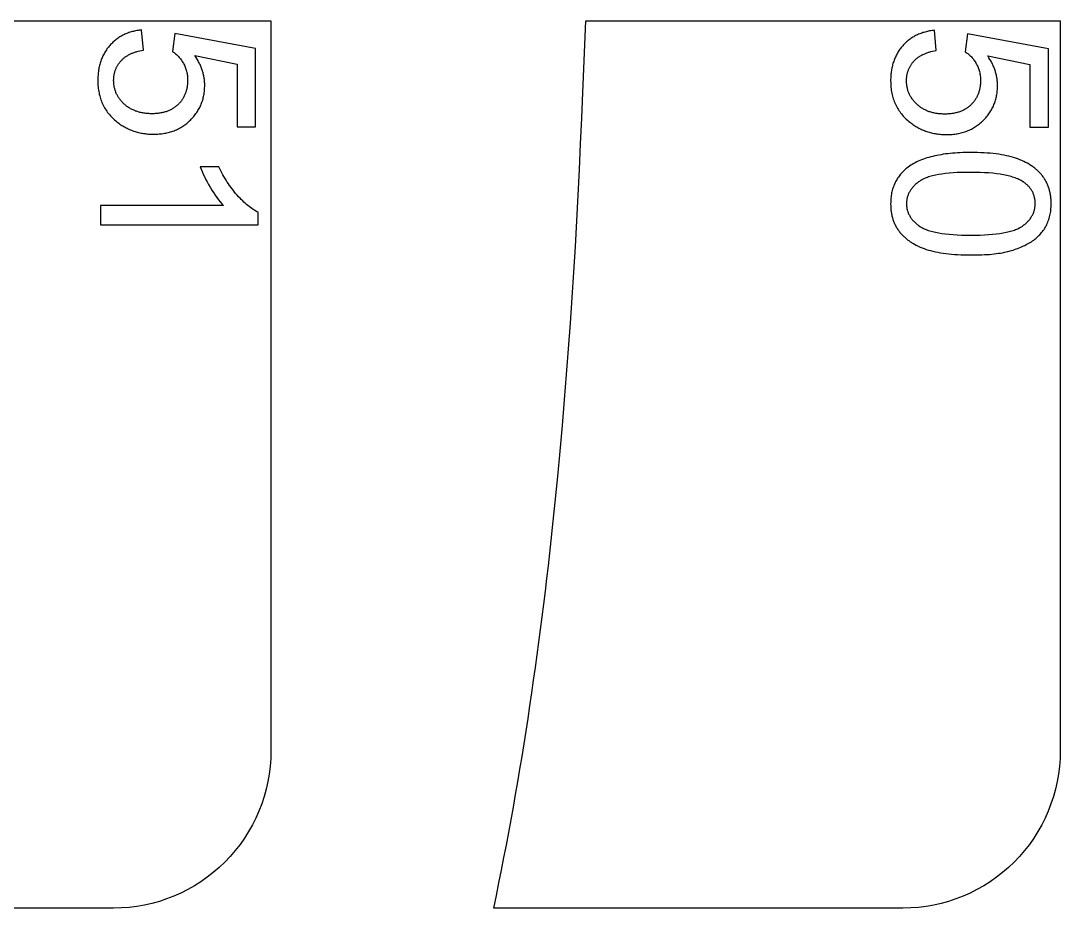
# Model space of a CAD drawing. Extents: x -8894 to -3022, y 6798 to 8329.
# Drawn here: x -7679.4 to -7349, y 7238.9 to 7520.9 of the extents above; entities that cross this region are included whole.
import ezdxf

# ---------------------------------------------------------------- set-up
doc = ezdxf.new("R2010")
doc.units = 0
doc.layers.add('LAYER_03', color=7, linetype='CONTINUOUS')
doc.layers.add('STEVILKE', color=7, linetype='CONTINUOUS')

msp = doc.modelspace()

# ---------------------------------------------------------------- linework, layer by layer
at = {"layer": 'LAYER_03'}
msp.add_lwpolyline([(-7750.53, 7520.88), (-7599.87, 7520.88), (-7599.87, 7288.88, -0.414214), (-7649.87, 7238.88), (-7779.06, 7238.88)], format="xyb", dxfattribs=at)
msp.add_lwpolyline([(-7398.96, 7238.88), (-7529.03, 7238.88), (-7528.19, 7242.89), (-7527.37, 7246.9), (-7526.57, 7250.91), (-7525.78, 7254.93), (-7525.01, 7258.94), (-7524.25, 7262.96), (-7523.51, 7266.98), (-7522.79, 7271), (-7522.08, 7275.02), (-7521.38, 7279.05), (-7520.7, 7283.07), (-7520.04, 7287.1), (-7519.39, 7291.13), (-7518.75, 7295.16), (-7518.13, 7299.19), (-7517.52, 7303.22), (-7516.92, 7307.26), (-7516.34, 7311.29), (-7515.77, 7315.33), (-7515.22, 7319.37), (-7514.68, 7323.41), (-7514.15, 7327.45), (-7513.63, 7331.49), (-7513.12, 7335.53), (-7512.63, 7339.58), (-7512.14, 7343.62), (-7511.67, 7347.67), (-7511.21, 7351.72), (-7510.77, 7355.77), (-7510.33, 7359.82), (-7509.9, 7363.87), (-7509.48, 7367.92), (-7509.08, 7371.98), (-7508.68, 7376.03), (-7507.92, 7384.14), (-7507.19, 7392.26), (-7506.51, 7400.38), (-7505.85, 7408.51), (-7505.24, 7416.63), (-7504.65, 7424.76), (-7504.1, 7432.9), (-7503.58, 7441.04), (-7503.09, 7449.18), (-7502.63, 7457.32), (-7502.19, 7465.47), (-7501.78, 7473.62), (-7501.4, 7481.77), (-7501.04, 7489.92), (-7500.7, 7498.08), (-7499.73, 7520.88), (-7348.96, 7520.88), (-7348.96, 7288.88, -0.414214)], format="xyb", close=True, dxfattribs=at)
at = {"layer": 'STEVILKE'}
for p, q in [((-7390.72, 7477.47), (-7391.32, 7477.29)), ((-7390.11, 7477.64), (-7390.72, 7477.47)), ((-7389.48, 7477.79), (-7390.11, 7477.64)), ((-7388.84, 7477.94), (-7389.48, 7477.79)), ((-7388.18, 7478.08), (-7388.84, 7477.94)), ((-7387.51, 7478.21), (-7388.18, 7478.08)), ((-7386.82, 7478.33), (-7387.51, 7478.21)), ((-7386.12, 7478.45), (-7386.82, 7478.33)), ((-7385.4, 7478.55), (-7386.12, 7478.45)), ((-7384.66, 7478.64), (-7385.4, 7478.55)), ((-7383.91, 7478.72), (-7384.66, 7478.64)), ((-7383.15, 7478.79), (-7383.91, 7478.72)), ((-7382.37, 7478.86), (-7383.15, 7478.79)), ((-7381.57, 7478.91), (-7382.37, 7478.86)), ((-7380.76, 7478.95), (-7381.57, 7478.91)), ((-7379.94, 7478.99), (-7380.76, 7478.95)), ((-7379.09, 7479.01), (-7379.94, 7478.99)), ((-7377.36, 7479.03), (-7379.09, 7479.01)), ((-7376.27, 7479.02), (-7377.36, 7479.03)), ((-7375.2, 7479), (-7376.27, 7479.02)), ((-7374.16, 7478.97), (-7375.2, 7479)), ((-7373.15, 7478.92), (-7374.16, 7478.97)), ((-7372.16, 7478.85), (-7373.15, 7478.92)), ((-7371.21, 7478.77), (-7372.16, 7478.85)), ((-7370.27, 7478.68), (-7371.21, 7478.77)), ((-7369.37, 7478.57), (-7370.27, 7478.68)), ((-7368.49, 7478.45), (-7369.37, 7478.57)), ((-7367.64, 7478.32), (-7368.49, 7478.45)), ((-7366.82, 7478.17), (-7367.64, 7478.32)), ((-7366.02, 7478), (-7366.82, 7478.17)), ((-7365.25, 7477.83), (-7366.02, 7478)), ((-7364.51, 7477.63), (-7365.25, 7477.83)), ((-7363.79, 7477.43), (-7364.51, 7477.63)), ((-7363.1, 7477.21), (-7363.79, 7477.43)), ((-7397.68, 7474.09), (-7398, 7473.83)), ((-7397.28, 7474.39), (-7397.68, 7474.09)), ((-7396.87, 7474.69), (-7397.28, 7474.39)), ((-7396.44, 7474.97), (-7396.87, 7474.69)), ((-7396, 7475.25), (-7396.44, 7474.97)), ((-7395.54, 7475.51), (-7396, 7475.25)), ((-7395.06, 7475.77), (-7395.54, 7475.51)), ((-7394.57, 7476.01), (-7395.06, 7475.77)), ((-7394.07, 7476.25), (-7394.57, 7476.01)), ((-7393.55, 7476.48), (-7394.07, 7476.25)), ((-7393.01, 7476.69), (-7393.55, 7476.48)), ((-7392.46, 7476.9), (-7393.01, 7476.69)), ((-7391.9, 7477.1), (-7392.46, 7476.9)), ((-7391.32, 7477.29), (-7391.9, 7477.1)), ((-7362.44, 7476.97), (-7363.1, 7477.21)), ((-7361.79, 7476.72), (-7362.44, 7476.97)), ((-7361.16, 7476.46), (-7361.79, 7476.72)), ((-7360.55, 7476.18), (-7361.16, 7476.46)), ((-7359.97, 7475.89), (-7360.55, 7476.18)), ((-7359.4, 7475.59), (-7359.97, 7475.89)), ((-7358.85, 7475.27), (-7359.4, 7475.59)), ((-7358.58, 7475.11), (-7358.85, 7475.27)), ((-7358.32, 7474.94), (-7358.58, 7475.11)), ((-7358.06, 7474.77), (-7358.32, 7474.94)), ((-7357.81, 7474.59), (-7358.06, 7474.77)), ((-7357.56, 7474.42), (-7357.81, 7474.59)), ((-7357.31, 7474.23), (-7357.56, 7474.42)), ((-7357.07, 7474.05), (-7357.31, 7474.23)), ((-7356.84, 7473.86), (-7357.07, 7474.05)), ((-7400.63, 7470.89), (-7400.84, 7470.56)), ((-7400.41, 7471.21), (-7400.63, 7470.89)), ((-7400.18, 7471.52), (-7400.41, 7471.21)), ((-7399.95, 7471.83), (-7400.18, 7471.52)), ((-7399.7, 7472.14), (-7399.95, 7471.83)), ((-7399.44, 7472.43), (-7399.7, 7472.14)), ((-7399.17, 7472.72), (-7399.44, 7472.43)), ((-7398.89, 7473.01), (-7399.17, 7472.72)), ((-7398.6, 7473.29), (-7398.89, 7473.01)), ((-7398.31, 7473.56), (-7398.6, 7473.29)), ((-7398, 7473.83), (-7398.31, 7473.56)), ((-7391.93, 7470.82), (-7392.27, 7470.67)), ((-7391.57, 7470.97), (-7391.93, 7470.82)), ((-7391.19, 7471.1), (-7391.57, 7470.97)), ((-7390.8, 7471.24), (-7391.19, 7471.1)), ((-7390.39, 7471.36), (-7390.8, 7471.24)), ((-7389.97, 7471.48), (-7390.39, 7471.36)), ((-7389.53, 7471.6), (-7389.97, 7471.48)), ((-7389.07, 7471.71), (-7389.53, 7471.6)), ((-7388.6, 7471.81), (-7389.07, 7471.71)), ((-7387.61, 7472), (-7388.6, 7471.81)), ((-7386.56, 7472.17), (-7387.61, 7472)), ((-7385.44, 7472.32), (-7386.56, 7472.17)), ((-7384.25, 7472.44), (-7385.44, 7472.32)), ((-7383, 7472.54), (-7384.25, 7472.44)), ((-7381.69, 7472.62), (-7383, 7472.54)), ((-7380.31, 7472.68), (-7381.69, 7472.62)), ((-7378.87, 7472.71), (-7380.31, 7472.68)), ((-7377.36, 7472.72), (-7378.87, 7472.71)), ((-7375.86, 7472.71), (-7377.36, 7472.72)), ((-7374.41, 7472.67), (-7375.86, 7472.71)), ((-7373.02, 7472.61), (-7374.41, 7472.67)), ((-7371.7, 7472.53), (-7373.02, 7472.61)), ((-7370.43, 7472.41), (-7371.7, 7472.53)), ((-7369.22, 7472.28), (-7370.43, 7472.41)), ((-7368.08, 7472.12), (-7369.22, 7472.28)), ((-7367, 7471.93), (-7368.08, 7472.12)), ((-7365.97, 7471.72), (-7367, 7471.93)), ((-7365.48, 7471.61), (-7365.97, 7471.72)), ((-7365.01, 7471.49), (-7365.48, 7471.61)), ((-7364.55, 7471.36), (-7365.01, 7471.49)), ((-7364.1, 7471.23), (-7364.55, 7471.36)), ((-7363.67, 7471.09), (-7364.1, 7471.23)), ((-7363.26, 7470.94), (-7363.67, 7471.09)), ((-7362.86, 7470.79), (-7363.26, 7470.94)), ((-7362.48, 7470.63), (-7362.86, 7470.79)), ((-7356.61, 7473.67), (-7356.84, 7473.86)), ((-7356.39, 7473.47), (-7356.61, 7473.67)), ((-7356.17, 7473.28), (-7356.39, 7473.47)), ((-7355.95, 7473.07), (-7356.17, 7473.28)), ((-7355.74, 7472.87), (-7355.95, 7473.07)), ((-7355.54, 7472.66), (-7355.74, 7472.87)), ((-7355.34, 7472.45), (-7355.54, 7472.66)), ((-7355.14, 7472.23), (-7355.34, 7472.45)), ((-7354.95, 7472.01), (-7355.14, 7472.23)), ((-7354.77, 7471.79), (-7354.95, 7472.01)), ((-7354.59, 7471.56), (-7354.77, 7471.79)), ((-7354.41, 7471.33), (-7354.59, 7471.56)), ((-7354.24, 7471.1), (-7354.41, 7471.33)), ((-7354.08, 7470.86), (-7354.24, 7471.1)), ((-7353.92, 7470.62), (-7354.08, 7470.86)), ((-7402.13, 7467.72), (-7402.25, 7467.34)), ((-7402, 7468.1), (-7402.13, 7467.72)), ((-7401.87, 7468.47), (-7402, 7468.1)), ((-7401.72, 7468.83), (-7401.87, 7468.47)), ((-7401.56, 7469.19), (-7401.72, 7468.83)), ((-7401.4, 7469.54), (-7401.56, 7469.19)), ((-7401.22, 7469.89), (-7401.4, 7469.54)), ((-7401.03, 7470.23), (-7401.22, 7469.89)), ((-7400.84, 7470.56), (-7401.03, 7470.23)), ((-7396.22, 7467.5), (-7396.38, 7467.28)), ((-7396.06, 7467.71), (-7396.22, 7467.5)), ((-7395.89, 7467.91), (-7396.06, 7467.71)), ((-7395.71, 7468.12), (-7395.89, 7467.91)), ((-7395.52, 7468.32), (-7395.71, 7468.12)), ((-7395.33, 7468.52), (-7395.52, 7468.32)), ((-7395.13, 7468.72), (-7395.33, 7468.52)), ((-7394.92, 7468.91), (-7395.13, 7468.72)), ((-7394.7, 7469.1), (-7394.92, 7468.91)), ((-7394.47, 7469.29), (-7394.7, 7469.1)), ((-7394.24, 7469.48), (-7394.47, 7469.29)), ((-7393.99, 7469.66), (-7394.24, 7469.48)), ((-7393.74, 7469.84), (-7393.99, 7469.66)), ((-7393.61, 7469.93), (-7393.74, 7469.84)), ((-7393.48, 7470.02), (-7393.61, 7469.93)), ((-7393.34, 7470.11), (-7393.48, 7470.02)), ((-7393.2, 7470.19), (-7393.34, 7470.11)), ((-7393.06, 7470.28), (-7393.2, 7470.19)), ((-7392.91, 7470.36), (-7393.06, 7470.28)), ((-7392.75, 7470.44), (-7392.91, 7470.36)), ((-7392.6, 7470.52), (-7392.75, 7470.44)), ((-7392.27, 7470.67), (-7392.6, 7470.52)), ((-7362.11, 7470.47), (-7362.48, 7470.63)), ((-7361.76, 7470.3), (-7362.11, 7470.47)), ((-7361.42, 7470.12), (-7361.76, 7470.3)), ((-7361.09, 7469.94), (-7361.42, 7470.12)), ((-7360.94, 7469.84), (-7361.09, 7469.94)), ((-7360.79, 7469.75), (-7360.94, 7469.84)), ((-7360.64, 7469.65), (-7360.79, 7469.75)), ((-7360.49, 7469.55), (-7360.64, 7469.65)), ((-7360.27, 7469.4), (-7360.49, 7469.55)), ((-7360.06, 7469.23), (-7360.27, 7469.4)), ((-7359.85, 7469.07), (-7360.06, 7469.23)), ((-7359.65, 7468.9), (-7359.85, 7469.07)), ((-7359.46, 7468.72), (-7359.65, 7468.9)), ((-7359.28, 7468.55), (-7359.46, 7468.72)), ((-7359.1, 7468.37), (-7359.28, 7468.55)), ((-7358.93, 7468.19), (-7359.1, 7468.37)), ((-7358.76, 7468), (-7358.93, 7468.19)), ((-7358.61, 7467.81), (-7358.76, 7468)), ((-7358.46, 7467.62), (-7358.61, 7467.81)), ((-7358.31, 7467.42), (-7358.46, 7467.62)), ((-7358.18, 7467.22), (-7358.31, 7467.42)), ((-7353.77, 7470.37), (-7353.92, 7470.62)), ((-7353.63, 7470.13), (-7353.77, 7470.37)), ((-7353.49, 7469.87), (-7353.63, 7470.13)), ((-7353.35, 7469.62), (-7353.49, 7469.87)), ((-7353.22, 7469.36), (-7353.35, 7469.62)), ((-7353.1, 7469.1), (-7353.22, 7469.36)), ((-7352.98, 7468.83), (-7353.1, 7469.1)), ((-7352.87, 7468.56), (-7352.98, 7468.83)), ((-7352.76, 7468.29), (-7352.87, 7468.56)), ((-7352.66, 7468.01), (-7352.76, 7468.29)), ((-7352.57, 7467.73), (-7352.66, 7468.01)), ((-7352.48, 7467.44), (-7352.57, 7467.73)), ((-7352.4, 7467.15), (-7352.48, 7467.44)), ((-7402.78, 7464.5), (-7402.81, 7464.07)), ((-7402.73, 7464.92), (-7402.78, 7464.5)), ((-7402.68, 7465.34), (-7402.73, 7464.92)), ((-7402.61, 7465.75), (-7402.68, 7465.34)), ((-7402.54, 7466.16), (-7402.61, 7465.75)), ((-7402.45, 7466.56), (-7402.54, 7466.16)), ((-7402.35, 7466.95), (-7402.45, 7466.56)), ((-7402.25, 7467.34), (-7402.35, 7466.95)), ((-7397.67, 7464.28), (-7397.72, 7464.03)), ((-7397.62, 7464.52), (-7397.67, 7464.28)), ((-7397.56, 7464.77), (-7397.62, 7464.52)), ((-7397.49, 7465.01), (-7397.56, 7464.77)), ((-7397.42, 7465.25), (-7397.49, 7465.01)), ((-7397.33, 7465.48), (-7397.42, 7465.25)), ((-7397.24, 7465.72), (-7397.33, 7465.48)), ((-7397.14, 7465.95), (-7397.24, 7465.72)), ((-7397.04, 7466.18), (-7397.14, 7465.95)), ((-7396.92, 7466.4), (-7397.04, 7466.18)), ((-7396.8, 7466.63), (-7396.92, 7466.4)), ((-7396.67, 7466.85), (-7396.8, 7466.63)), ((-7396.53, 7467.07), (-7396.67, 7466.85)), ((-7396.38, 7467.28), (-7396.53, 7467.07)), ((-7358.05, 7467.02), (-7358.18, 7467.22)), ((-7357.93, 7466.82), (-7358.05, 7467.02)), ((-7357.81, 7466.61), (-7357.93, 7466.82)), ((-7357.7, 7466.39), (-7357.81, 7466.61)), ((-7357.6, 7466.18), (-7357.7, 7466.39)), ((-7357.51, 7465.96), (-7357.6, 7466.18)), ((-7357.42, 7465.74), (-7357.51, 7465.96)), ((-7357.34, 7465.51), (-7357.42, 7465.74)), ((-7357.26, 7465.28), (-7357.34, 7465.51)), ((-7357.2, 7465.05), (-7357.26, 7465.28)), ((-7357.14, 7464.81), (-7357.2, 7465.05)), ((-7357.09, 7464.57), (-7357.14, 7464.81)), ((-7357.04, 7464.33), (-7357.09, 7464.57)), ((-7357, 7464.09), (-7357.04, 7464.33)), ((-7356.97, 7463.84), (-7357, 7464.09)), ((-7352.32, 7466.86), (-7352.4, 7467.15)), ((-7352.25, 7466.57), (-7352.32, 7466.86)), ((-7352.18, 7466.27), (-7352.25, 7466.57)), ((-7352.12, 7465.97), (-7352.18, 7466.27)), ((-7352.07, 7465.66), (-7352.12, 7465.97)), ((-7352.02, 7465.35), (-7352.07, 7465.66)), ((-7351.98, 7465.04), (-7352.02, 7465.35)), ((-7351.94, 7464.72), (-7351.98, 7465.04)), ((-7351.91, 7464.4), (-7351.94, 7464.72)), ((-7351.88, 7464.07), (-7351.91, 7464.4)), ((-7402.85, 7463.19), (-7402.86, 7462.74)), ((-7402.86, 7462.74), (-7402.85, 7462.06)), ((-7402.84, 7463.63), (-7402.85, 7463.19)), ((-7402.85, 7462.06), (-7402.83, 7461.73)), ((-7402.81, 7464.07), (-7402.84, 7463.63)), ((-7402.83, 7461.73), (-7402.81, 7461.4)), ((-7402.81, 7461.4), (-7402.79, 7461.07)), ((-7402.79, 7461.07), (-7402.76, 7460.75)), ((-7397.8, 7463.26), (-7397.81, 7463)), ((-7397.81, 7463), (-7397.81, 7462.74)), ((-7397.81, 7462.74), (-7397.81, 7462.48)), ((-7397.81, 7462.48), (-7397.8, 7462.22)), ((-7397.78, 7463.52), (-7397.8, 7463.26)), ((-7397.8, 7462.22), (-7397.78, 7461.96)), ((-7397.75, 7463.77), (-7397.78, 7463.52)), ((-7397.78, 7461.96), (-7397.75, 7461.7)), ((-7397.72, 7464.03), (-7397.75, 7463.77)), ((-7397.75, 7461.7), (-7397.71, 7461.45)), ((-7397.71, 7461.45), (-7397.67, 7461.2)), ((-7397.67, 7461.2), (-7397.62, 7460.95)), ((-7397.62, 7460.95), (-7397.56, 7460.71)), ((-7357.17, 7460.75), (-7357.11, 7461)), ((-7357.11, 7461), (-7357.06, 7461.25)), ((-7357.06, 7461.25), (-7357.01, 7461.5)), ((-7357.01, 7461.5), (-7356.98, 7461.75)), ((-7356.98, 7461.75), (-7356.95, 7462.01)), ((-7356.95, 7463.58), (-7356.97, 7463.84)), ((-7356.93, 7463.33), (-7356.95, 7463.58)), ((-7356.95, 7462.01), (-7356.93, 7462.27)), ((-7356.92, 7463.07), (-7356.93, 7463.33)), ((-7356.93, 7462.27), (-7356.92, 7462.54)), ((-7356.92, 7462.81), (-7356.92, 7463.07)), ((-7356.92, 7462.54), (-7356.92, 7462.81)), ((-7351.99, 7460.32), (-7351.94, 7460.79)), ((-7351.94, 7460.79), (-7351.89, 7461.26)), ((-7351.89, 7461.26), (-7351.86, 7461.75)), ((-7351.86, 7463.74), (-7351.88, 7464.07)), ((-7351.85, 7463.41), (-7351.86, 7463.74)), ((-7351.86, 7461.75), (-7351.84, 7462.24)), ((-7351.84, 7462.74), (-7351.85, 7463.41)), ((-7351.84, 7462.24), (-7351.84, 7462.74)), ((-7402.76, 7460.75), (-7402.72, 7460.43)), ((-7402.72, 7460.43), (-7402.67, 7460.11)), ((-7402.67, 7460.11), (-7402.63, 7459.8)), ((-7402.63, 7459.8), (-7402.57, 7459.49)), ((-7402.57, 7459.49), (-7402.51, 7459.19)), ((-7402.51, 7459.19), (-7402.44, 7458.89)), ((-7402.44, 7458.89), (-7402.37, 7458.59)), ((-7402.37, 7458.59), (-7402.29, 7458.3)), ((-7402.29, 7458.3), (-7402.21, 7458.01)), ((-7402.21, 7458.01), (-7402.12, 7457.72)), ((-7402.12, 7457.72), (-7402.03, 7457.44)), ((-7397.56, 7460.71), (-7397.49, 7460.47)), ((-7397.49, 7460.47), (-7397.42, 7460.23)), ((-7397.42, 7460.23), (-7397.33, 7459.99)), ((-7397.33, 7459.99), (-7397.24, 7459.76)), ((-7397.24, 7459.76), (-7397.14, 7459.53)), ((-7397.14, 7459.53), (-7397.03, 7459.3)), ((-7397.03, 7459.3), (-7396.92, 7459.07)), ((-7396.92, 7459.07), (-7396.79, 7458.85)), ((-7396.79, 7458.85), (-7396.66, 7458.63)), ((-7396.66, 7458.63), (-7396.52, 7458.41)), ((-7396.52, 7458.41), (-7396.37, 7458.19)), ((-7396.37, 7458.19), (-7396.22, 7457.98)), ((-7396.22, 7457.98), (-7396.05, 7457.77)), ((-7396.05, 7457.77), (-7395.88, 7457.56)), ((-7395.88, 7457.56), (-7395.7, 7457.36)), ((-7359.01, 7457.36), (-7358.83, 7457.57)), ((-7358.83, 7457.57), (-7358.66, 7457.78)), ((-7358.66, 7457.78), (-7358.5, 7457.99)), ((-7358.5, 7457.99), (-7358.34, 7458.21)), ((-7358.34, 7458.21), (-7358.2, 7458.42)), ((-7358.2, 7458.42), (-7358.06, 7458.64)), ((-7358.06, 7458.64), (-7357.93, 7458.87)), ((-7357.93, 7458.87), (-7357.81, 7459.09)), ((-7357.81, 7459.09), (-7357.69, 7459.32)), ((-7357.69, 7459.32), (-7357.58, 7459.55)), ((-7357.58, 7459.55), (-7357.49, 7459.78)), ((-7357.49, 7459.78), (-7357.39, 7460.02)), ((-7357.39, 7460.02), (-7357.31, 7460.26)), ((-7357.31, 7460.26), (-7357.24, 7460.5)), ((-7357.24, 7460.5), (-7357.17, 7460.75)), ((-7352.75, 7457.26), (-7352.6, 7457.68)), ((-7352.6, 7457.68), (-7352.47, 7458.1)), ((-7352.47, 7458.1), (-7352.35, 7458.53)), ((-7352.35, 7458.53), (-7352.24, 7458.96)), ((-7352.24, 7458.96), (-7352.15, 7459.41)), ((-7352.15, 7459.41), (-7352.06, 7459.86)), ((-7352.06, 7459.86), (-7351.99, 7460.32)), ((-7402.03, 7457.44), (-7401.93, 7457.16)), ((-7401.93, 7457.16), (-7401.82, 7456.89)), ((-7401.82, 7456.89), (-7401.71, 7456.62)), ((-7401.71, 7456.62), (-7401.59, 7456.35)), ((-7401.59, 7456.35), (-7401.47, 7456.09)), ((-7401.47, 7456.09), (-7401.34, 7455.83)), ((-7401.34, 7455.83), (-7401.2, 7455.57)), ((-7401.2, 7455.57), (-7401.06, 7455.32)), ((-7401.06, 7455.32), (-7400.91, 7455.07)), ((-7400.91, 7455.07), (-7400.76, 7454.82)), ((-7400.76, 7454.82), (-7400.6, 7454.58)), ((-7400.6, 7454.58), (-7400.44, 7454.35)), ((-7400.44, 7454.35), (-7400.27, 7454.11)), ((-7395.7, 7457.36), (-7395.51, 7457.16)), ((-7395.51, 7457.16), (-7395.32, 7456.96)), ((-7395.32, 7456.96), (-7395.11, 7456.76)), ((-7395.11, 7456.76), (-7394.9, 7456.56)), ((-7394.9, 7456.56), (-7394.68, 7456.37)), ((-7394.68, 7456.37), (-7394.46, 7456.18)), ((-7394.46, 7456.18), (-7394.22, 7456)), ((-7394.22, 7456), (-7393.98, 7455.81)), ((-7393.98, 7455.81), (-7393.72, 7455.63)), ((-7393.72, 7455.63), (-7393.6, 7455.54)), ((-7393.6, 7455.54), (-7393.46, 7455.45)), ((-7393.46, 7455.45), (-7393.32, 7455.37)), ((-7393.32, 7455.37), (-7393.18, 7455.28)), ((-7393.18, 7455.28), (-7393.04, 7455.2)), ((-7393.04, 7455.2), (-7392.89, 7455.12)), ((-7392.89, 7455.12), (-7392.73, 7455.04)), ((-7392.73, 7455.04), (-7392.57, 7454.96)), ((-7392.57, 7454.96), (-7392.25, 7454.8)), ((-7392.25, 7454.8), (-7391.9, 7454.65)), ((-7391.9, 7454.65), (-7391.54, 7454.51)), ((-7391.54, 7454.51), (-7391.17, 7454.37)), ((-7391.17, 7454.37), (-7390.78, 7454.24)), ((-7390.78, 7454.24), (-7390.37, 7454.11)), ((-7364.31, 7454.11), (-7363.91, 7454.24)), ((-7363.91, 7454.24), (-7363.52, 7454.37)), ((-7363.52, 7454.37), (-7363.14, 7454.51)), ((-7363.14, 7454.51), (-7362.78, 7454.65)), ((-7362.78, 7454.65), (-7362.44, 7454.8)), ((-7362.44, 7454.8), (-7362.11, 7454.96)), ((-7362.11, 7454.96), (-7361.96, 7455.04)), ((-7361.96, 7455.04), (-7361.8, 7455.12)), ((-7361.8, 7455.12), (-7361.66, 7455.2)), ((-7361.66, 7455.2), (-7361.51, 7455.28)), ((-7361.51, 7455.28), (-7361.37, 7455.37)), ((-7361.37, 7455.37), (-7361.23, 7455.45)), ((-7361.23, 7455.45), (-7361.1, 7455.54)), ((-7361.1, 7455.54), (-7360.97, 7455.63)), ((-7360.97, 7455.63), (-7360.72, 7455.81)), ((-7360.72, 7455.81), (-7360.48, 7456)), ((-7360.48, 7456), (-7360.25, 7456.18)), ((-7360.25, 7456.18), (-7360.02, 7456.37)), ((-7360.02, 7456.37), (-7359.8, 7456.57)), ((-7359.8, 7456.57), (-7359.59, 7456.76)), ((-7359.59, 7456.76), (-7359.39, 7456.96)), ((-7359.39, 7456.96), (-7359.2, 7457.16)), ((-7359.2, 7457.16), (-7359.01, 7457.36)), ((-7354.61, 7453.89), (-7354.35, 7454.23)), ((-7354.35, 7454.23), (-7354.11, 7454.58)), ((-7354.11, 7454.58), (-7353.88, 7454.94)), ((-7353.88, 7454.94), (-7353.66, 7455.31)), ((-7353.66, 7455.31), (-7353.46, 7455.68)), ((-7353.46, 7455.68), (-7353.26, 7456.07)), ((-7353.26, 7456.07), (-7353.08, 7456.46)), ((-7353.08, 7456.46), (-7352.91, 7456.86)), ((-7352.91, 7456.86), (-7352.75, 7457.26)), ((-7400.27, 7454.11), (-7400.09, 7453.88)), ((-7400.09, 7453.88), (-7399.91, 7453.65)), ((-7399.91, 7453.65), (-7399.72, 7453.43)), ((-7399.72, 7453.43), (-7399.53, 7453.21)), ((-7399.53, 7453.21), (-7399.34, 7453)), ((-7399.34, 7453), (-7399.14, 7452.78)), ((-7399.14, 7452.78), (-7398.93, 7452.57)), ((-7398.93, 7452.57), (-7398.72, 7452.37)), ((-7398.72, 7452.37), (-7398.5, 7452.17)), ((-7398.5, 7452.17), (-7398.28, 7451.97)), ((-7398.28, 7451.97), (-7398.06, 7451.77)), ((-7398.06, 7451.77), (-7397.83, 7451.58)), ((-7397.83, 7451.58), (-7397.59, 7451.39)), ((-7397.59, 7451.39), (-7397.35, 7451.21)), ((-7397.35, 7451.21), (-7397.11, 7451.03)), ((-7397.11, 7451.03), (-7396.86, 7450.85)), ((-7390.37, 7454.11), (-7389.95, 7453.99)), ((-7389.95, 7453.99), (-7389.51, 7453.88)), ((-7389.51, 7453.88), (-7389.05, 7453.77)), ((-7389.05, 7453.77), (-7388.58, 7453.66)), ((-7388.58, 7453.66), (-7387.59, 7453.47)), ((-7387.59, 7453.47), (-7386.54, 7453.3)), ((-7386.54, 7453.3), (-7385.42, 7453.16)), ((-7385.42, 7453.16), (-7384.23, 7453.03)), ((-7384.23, 7453.03), (-7382.99, 7452.93)), ((-7382.99, 7452.93), (-7381.68, 7452.85)), ((-7381.68, 7452.85), (-7380.3, 7452.8)), ((-7380.3, 7452.8), (-7378.87, 7452.76)), ((-7378.87, 7452.76), (-7377.36, 7452.75)), ((-7377.36, 7452.75), (-7375.86, 7452.76)), ((-7375.86, 7452.76), (-7374.41, 7452.8)), ((-7374.41, 7452.8), (-7373.03, 7452.85)), ((-7373.03, 7452.85), (-7371.71, 7452.93)), ((-7371.71, 7452.93), (-7370.46, 7453.03)), ((-7370.46, 7453.03), (-7369.28, 7453.16)), ((-7369.28, 7453.16), (-7368.15, 7453.3)), ((-7368.15, 7453.3), (-7367.1, 7453.47)), ((-7367.1, 7453.47), (-7366.11, 7453.66)), ((-7366.11, 7453.66), (-7365.63, 7453.77)), ((-7365.63, 7453.77), (-7365.18, 7453.88)), ((-7365.18, 7453.88), (-7364.74, 7453.99)), ((-7364.74, 7453.99), (-7364.31, 7454.11)), ((-7358.12, 7450.67), (-7357.75, 7450.92)), ((-7357.75, 7450.92), (-7357.38, 7451.18)), ((-7357.38, 7451.18), (-7357.03, 7451.45)), ((-7357.03, 7451.45), (-7356.69, 7451.73)), ((-7356.69, 7451.73), (-7356.36, 7452.01)), ((-7356.36, 7452.01), (-7356.04, 7452.3)), ((-7356.04, 7452.3), (-7355.73, 7452.6)), ((-7355.73, 7452.6), (-7355.43, 7452.91)), ((-7355.43, 7452.91), (-7355.15, 7453.23)), ((-7355.15, 7453.23), (-7354.87, 7453.56)), ((-7354.87, 7453.56), (-7354.61, 7453.89)), ((-7396.86, 7450.85), (-7396.61, 7450.68)), ((-7396.61, 7450.68), (-7396.35, 7450.51)), ((-7396.35, 7450.51), (-7396.09, 7450.34)), ((-7396.09, 7450.34), (-7395.82, 7450.18)), ((-7395.82, 7450.18), (-7395.27, 7449.86)), ((-7395.27, 7449.86), (-7394.7, 7449.56)), ((-7394.7, 7449.56), (-7394.11, 7449.27)), ((-7394.11, 7449.27), (-7393.5, 7448.99)), ((-7393.5, 7448.99), (-7392.87, 7448.73)), ((-7392.87, 7448.73), (-7392.23, 7448.49)), ((-7392.23, 7448.49), (-7391.56, 7448.25)), ((-7391.56, 7448.25), (-7390.87, 7448.03)), ((-7390.87, 7448.03), (-7390.16, 7447.83)), ((-7390.16, 7447.83), (-7389.42, 7447.64)), ((-7389.42, 7447.64), (-7388.65, 7447.46)), ((-7366.11, 7447.43), (-7365.56, 7447.57)), ((-7365.56, 7447.57), (-7364.48, 7447.87)), ((-7364.48, 7447.87), (-7363.96, 7448.02)), ((-7363.96, 7448.02), (-7363.45, 7448.19)), ((-7363.45, 7448.19), (-7362.95, 7448.36)), ((-7362.95, 7448.36), (-7362.46, 7448.53)), ((-7362.46, 7448.53), (-7361.98, 7448.72)), ((-7361.98, 7448.72), (-7361.51, 7448.91)), ((-7361.51, 7448.91), (-7361.05, 7449.11)), ((-7361.05, 7449.11), (-7360.6, 7449.31)), ((-7360.6, 7449.31), (-7360.16, 7449.52)), ((-7360.16, 7449.52), (-7359.73, 7449.74)), ((-7359.73, 7449.74), (-7359.32, 7449.96)), ((-7359.32, 7449.96), (-7358.91, 7450.19)), ((-7358.91, 7450.19), (-7358.51, 7450.43)), ((-7358.51, 7450.43), (-7358.12, 7450.67)), ((-7388.65, 7447.46), (-7387.85, 7447.3)), ((-7387.85, 7447.3), (-7387.03, 7447.15)), ((-7387.03, 7447.15), (-7386.18, 7447.02)), ((-7386.18, 7447.02), (-7385.31, 7446.9)), ((-7385.31, 7446.9), (-7384.41, 7446.79)), ((-7384.41, 7446.79), (-7383.48, 7446.7)), ((-7383.48, 7446.7), (-7382.53, 7446.62)), ((-7382.53, 7446.62), (-7381.55, 7446.56)), ((-7381.55, 7446.56), (-7380.54, 7446.51)), ((-7380.54, 7446.51), (-7379.51, 7446.47)), ((-7379.51, 7446.47), (-7378.45, 7446.45)), ((-7378.45, 7446.45), (-7377.36, 7446.45)), ((-7377.36, 7446.45), (-7375.56, 7446.46)), ((-7375.56, 7446.46), (-7373.84, 7446.52)), ((-7373.84, 7446.52), (-7373.02, 7446.56)), ((-7373.02, 7446.56), (-7372.22, 7446.6)), ((-7372.22, 7446.6), (-7371.45, 7446.66)), ((-7371.45, 7446.66), (-7370.7, 7446.73)), ((-7370.7, 7446.73), (-7369.97, 7446.8)), ((-7369.97, 7446.8), (-7369.27, 7446.89)), ((-7369.27, 7446.89), (-7368.59, 7446.98)), ((-7368.59, 7446.98), (-7367.94, 7447.08)), ((-7367.94, 7447.08), (-7367.3, 7447.19)), ((-7367.3, 7447.19), (-7366.7, 7447.31)), ((-7366.7, 7447.31), (-7366.11, 7447.43))]:
    msp.add_line(p, q, dxfattribs=at)
for points in [[(-7640.95, 7517.97), (-7641.34, 7517.92), (-7641.73, 7517.87), (-7642.11, 7517.82), (-7642.49, 7517.75), (-7642.86, 7517.68), (-7643.23, 7517.61), (-7643.59, 7517.52), (-7643.95, 7517.43), (-7644.3, 7517.33), (-7644.65, 7517.22), (-7644.99, 7517.11), (-7645.33, 7516.99), (-7645.66, 7516.86), (-7645.99, 7516.72), (-7646.32, 7516.58), (-7646.64, 7516.43), (-7646.95, 7516.27), (-7647.26, 7516.11), (-7647.56, 7515.93), (-7647.86, 7515.75), (-7648.16, 7515.57), (-7648.45, 7515.37), (-7648.73, 7515.17), (-7649.01, 7514.96), (-7649.29, 7514.75), (-7649.56, 7514.53), (-7649.82, 7514.3), (-7650.08, 7514.06), (-7650.34, 7513.82), (-7650.59, 7513.56), (-7650.83, 7513.31), (-7651.07, 7513.04), (-7651.31, 7512.77), (-7651.54, 7512.49), (-7651.76, 7512.21), (-7651.97, 7511.92), (-7652.17, 7511.63), (-7652.37, 7511.34), (-7652.56, 7511.03), (-7652.74, 7510.73), (-7652.92, 7510.42), (-7653.09, 7510.1), (-7653.25, 7509.78), (-7653.4, 7509.45), (-7653.55, 7509.12), (-7653.68, 7508.79), (-7653.81, 7508.45), (-7653.94, 7508.1), (-7654.05, 7507.75), (-7654.16, 7507.4), (-7654.26, 7507.04), (-7654.36, 7506.67), (-7654.44, 7506.3), (-7654.52, 7505.93), (-7654.59, 7505.55), (-7654.65, 7505.16), (-7654.71, 7504.77), (-7654.76, 7504.38), (-7654.8, 7503.98), (-7654.83, 7503.58), (-7654.86, 7503.17), (-7654.88, 7502.75), (-7654.89, 7502.34), (-7654.89, 7501.91), (-7654.89, 7501.4), (-7654.87, 7500.89), (-7654.84, 7500.38), (-7654.8, 7499.89), (-7654.74, 7499.4), (-7654.68, 7498.92), (-7654.6, 7498.44), (-7654.51, 7497.97), (-7654.41, 7497.51), (-7654.3, 7497.06), (-7654.18, 7496.61), (-7654.04, 7496.17), (-7653.89, 7495.73), (-7653.73, 7495.31), (-7653.56, 7494.89), (-7653.38, 7494.47), (-7653.18, 7494.07), (-7652.97, 7493.67), (-7652.75, 7493.27), (-7652.52, 7492.89), (-7652.28, 7492.51), (-7652.02, 7492.14), (-7651.76, 7491.77), (-7651.48, 7491.41), (-7651.19, 7491.06), (-7650.89, 7490.72), (-7650.57, 7490.38), (-7650.25, 7490.05), (-7649.91, 7489.72), (-7649.56, 7489.4), (-7649.2, 7489.09), (-7648.83, 7488.79), (-7648.51, 7488.55), (-7648.2, 7488.31), (-7647.88, 7488.08), (-7647.56, 7487.86), (-7647.24, 7487.65), (-7646.91, 7487.45), (-7646.58, 7487.25), (-7646.24, 7487.06), (-7645.9, 7486.88), (-7645.56, 7486.71), (-7645.21, 7486.54), (-7644.86, 7486.38), (-7644.51, 7486.23), (-7644.15, 7486.09), (-7643.79, 7485.95), (-7643.42, 7485.82), (-7643.06, 7485.71), (-7642.68, 7485.59), (-7642.31, 7485.49), (-7641.93, 7485.39), (-7641.55, 7485.3), (-7641.16, 7485.22), (-7640.77, 7485.15), (-7640.38, 7485.08), (-7639.98, 7485.03), (-7639.58, 7484.98), (-7639.18, 7484.93), (-7638.77, 7484.9), (-7638.36, 7484.87), (-7637.94, 7484.85), (-7637.52, 7484.84), (-7637.1, 7484.84), (-7636.66, 7484.84), (-7636.22, 7484.85), (-7635.79, 7484.88), (-7635.36, 7484.91), (-7634.94, 7484.95), (-7634.52, 7484.99), (-7634.11, 7485.05), (-7633.7, 7485.12), (-7633.3, 7485.19), (-7632.9, 7485.28), (-7632.51, 7485.37), (-7632.12, 7485.47), (-7631.74, 7485.58), (-7631.36, 7485.7), (-7630.99, 7485.82), (-7630.62, 7485.96), (-7630.26, 7486.11), (-7629.91, 7486.26), (-7629.55, 7486.42), (-7629.21, 7486.59), (-7628.87, 7486.77), (-7628.53, 7486.96), (-7628.2, 7487.16), (-7627.87, 7487.37), (-7627.55, 7487.58), (-7627.24, 7487.81), (-7626.92, 7488.04), (-7626.62, 7488.28), (-7626.32, 7488.53), (-7626.02, 7488.79), (-7625.73, 7489.06), (-7625.44, 7489.34), (-7625.17, 7489.62), (-7624.9, 7489.91), (-7624.63, 7490.2), (-7624.38, 7490.49), (-7624.14, 7490.79), (-7623.9, 7491.09), (-7623.68, 7491.4), (-7623.46, 7491.71), (-7623.25, 7492.03), (-7623.05, 7492.35), (-7622.86, 7492.67), (-7622.68, 7493), (-7622.51, 7493.33), (-7622.35, 7493.66), (-7622.19, 7494), (-7622.04, 7494.35), (-7621.91, 7494.69), (-7621.78, 7495.04), (-7621.66, 7495.4), (-7621.55, 7495.76), (-7621.45, 7496.12), (-7621.35, 7496.49), (-7621.27, 7496.86), (-7621.19, 7497.23), (-7621.13, 7497.61), (-7621.07, 7498), (-7621.02, 7498.38), (-7620.98, 7498.77), (-7620.95, 7499.17), (-7620.93, 7499.57), (-7620.92, 7499.97), (-7620.91, 7500.38), (-7620.91, 7500.69), (-7620.92, 7500.99), (-7620.94, 7501.3), (-7620.96, 7501.61), (-7620.99, 7501.91), (-7621.02, 7502.22), (-7621.06, 7502.52), (-7621.11, 7502.82), (-7621.16, 7503.12), (-7621.22, 7503.42), (-7621.28, 7503.72), (-7621.35, 7504.02), (-7621.43, 7504.32), (-7621.51, 7504.62), (-7621.6, 7504.91), (-7621.7, 7505.21), (-7621.8, 7505.5), (-7621.9, 7505.8), (-7622.02, 7506.09), (-7622.14, 7506.38), (-7622.26, 7506.67), (-7622.39, 7506.96), (-7622.53, 7507.25), (-7622.68, 7507.54), (-7622.83, 7507.83), (-7622.98, 7508.12), (-7623.31, 7508.69), (-7623.67, 7509.26), (-7624.05, 7509.82), (-7610.62, 7507.13), (-7610.62, 7487.19), (-7604.76, 7487.19), (-7604.76, 7512.03), (-7630.42, 7516.87), (-7631.17, 7511.11), (-7630.91, 7510.94), (-7630.65, 7510.76), (-7630.39, 7510.57), (-7630.15, 7510.37), (-7629.91, 7510.16), (-7629.67, 7509.95), (-7629.44, 7509.73), (-7629.22, 7509.5), (-7629.01, 7509.26), (-7628.8, 7509.01), (-7628.6, 7508.76), (-7628.4, 7508.49), (-7628.21, 7508.22), (-7628.03, 7507.95), (-7627.85, 7507.66), (-7627.68, 7507.37), (-7627.51, 7507.06), (-7627.36, 7506.76), (-7627.22, 7506.45), (-7627.09, 7506.14), (-7626.97, 7505.82), (-7626.86, 7505.49), (-7626.76, 7505.17), (-7626.67, 7504.83), (-7626.59, 7504.5), (-7626.52, 7504.16), (-7626.46, 7503.81), (-7626.41, 7503.46), (-7626.38, 7503.11), (-7626.35, 7502.75), (-7626.34, 7502.38), (-7626.33, 7502.01), (-7626.33, 7501.72), (-7626.34, 7501.43), (-7626.36, 7501.14), (-7626.38, 7500.85), (-7626.4, 7500.57), (-7626.44, 7500.29), (-7626.48, 7500.01), (-7626.52, 7499.74), (-7626.57, 7499.47), (-7626.63, 7499.21), (-7626.69, 7498.95), (-7626.76, 7498.69), (-7626.83, 7498.44), (-7626.91, 7498.19), (-7627, 7497.94), (-7627.09, 7497.7), (-7627.19, 7497.46), (-7627.29, 7497.22), (-7627.4, 7496.99), (-7627.52, 7496.76), (-7627.64, 7496.54), (-7627.76, 7496.32), (-7627.9, 7496.1), (-7628.04, 7495.88), (-7628.18, 7495.67), (-7628.33, 7495.46), (-7628.49, 7495.26), (-7628.65, 7495.06), (-7628.82, 7494.86), (-7629, 7494.67), (-7629.18, 7494.48), (-7629.36, 7494.29), (-7629.56, 7494.11), (-7629.75, 7493.94), (-7629.95, 7493.77), (-7630.16, 7493.6), (-7630.37, 7493.45), (-7630.58, 7493.29), (-7630.8, 7493.15), (-7631.02, 7493), (-7631.25, 7492.87), (-7631.48, 7492.74), (-7631.71, 7492.62), (-7631.95, 7492.5), (-7632.19, 7492.39), (-7632.44, 7492.28), (-7632.69, 7492.18), (-7632.95, 7492.08), (-7633.21, 7491.99), (-7633.48, 7491.91), (-7633.75, 7491.83), (-7634.02, 7491.76), (-7634.3, 7491.69), (-7634.58, 7491.63), (-7634.87, 7491.58), (-7635.16, 7491.53), (-7635.46, 7491.49), (-7635.76, 7491.45), (-7636.06, 7491.42), (-7636.37, 7491.39), (-7636.68, 7491.37), (-7637, 7491.36), (-7637.32, 7491.35), (-7637.65, 7491.35), (-7637.99, 7491.35), (-7638.33, 7491.36), (-7638.66, 7491.37), (-7638.99, 7491.39), (-7639.32, 7491.42), (-7639.64, 7491.45), (-7639.96, 7491.49), (-7640.27, 7491.54), (-7640.58, 7491.59), (-7640.88, 7491.65), (-7641.18, 7491.71), (-7641.48, 7491.78), (-7641.77, 7491.85), (-7642.06, 7491.93), (-7642.34, 7492.02), (-7642.62, 7492.11), (-7642.9, 7492.21), (-7643.17, 7492.32), (-7643.43, 7492.43), (-7643.7, 7492.54), (-7643.95, 7492.67), (-7644.21, 7492.8), (-7644.46, 7492.93), (-7644.7, 7493.07), (-7644.94, 7493.22), (-7645.18, 7493.37), (-7645.41, 7493.53), (-7645.64, 7493.69), (-7645.86, 7493.87), (-7646.08, 7494.04), (-7646.3, 7494.23), (-7646.51, 7494.41), (-7646.71, 7494.61), (-7646.91, 7494.8), (-7647.1, 7495), (-7647.29, 7495.2), (-7647.47, 7495.41), (-7647.64, 7495.61), (-7647.81, 7495.82), (-7647.97, 7496.03), (-7648.12, 7496.25), (-7648.27, 7496.46), (-7648.41, 7496.68), (-7648.54, 7496.91), (-7648.67, 7497.13), (-7648.79, 7497.36), (-7648.91, 7497.59), (-7649.01, 7497.82), (-7649.11, 7498.06), (-7649.21, 7498.3), (-7649.3, 7498.54), (-7649.38, 7498.78), (-7649.45, 7499.03), (-7649.52, 7499.28), (-7649.58, 7499.53), (-7649.64, 7499.78), (-7649.69, 7500.04), (-7649.73, 7500.3), (-7649.77, 7500.56), (-7649.8, 7500.83), (-7649.82, 7501.09), (-7649.83, 7501.36), (-7649.84, 7501.64), (-7649.85, 7501.91), (-7649.85, 7502.14), (-7649.84, 7502.37), (-7649.83, 7502.59), (-7649.81, 7502.82), (-7649.79, 7503.04), (-7649.76, 7503.25), (-7649.73, 7503.47), (-7649.7, 7503.69), (-7649.66, 7503.9), (-7649.62, 7504.11), (-7649.57, 7504.32), (-7649.51, 7504.52), (-7649.46, 7504.73), (-7649.39, 7504.93), (-7649.33, 7505.13), (-7649.26, 7505.32), (-7649.18, 7505.52), (-7649.1, 7505.71), (-7649.01, 7505.9), (-7648.92, 7506.09), (-7648.83, 7506.28), (-7648.73, 7506.47), (-7648.62, 7506.65), (-7648.52, 7506.83), (-7648.4, 7507.01), (-7648.28, 7507.18), (-7648.16, 7507.36), (-7648.03, 7507.53), (-7647.9, 7507.7), (-7647.77, 7507.87), (-7647.62, 7508.04), (-7647.48, 7508.2), (-7647.33, 7508.36), (-7647.17, 7508.52), (-7647.01, 7508.67), (-7646.85, 7508.82), (-7646.68, 7508.97), (-7646.51, 7509.11), (-7646.33, 7509.25), (-7646.15, 7509.39), (-7645.96, 7509.52), (-7645.77, 7509.65), (-7645.57, 7509.77), (-7645.37, 7509.89), (-7645.17, 7510.01), (-7644.96, 7510.12), (-7644.75, 7510.23), (-7644.53, 7510.33), (-7644.3, 7510.44), (-7644.08, 7510.54), (-7643.84, 7510.63), (-7643.61, 7510.72), (-7643.36, 7510.81), (-7643.12, 7510.89), (-7642.87, 7510.97), (-7642.61, 7511.05), (-7642.35, 7511.12), (-7642.09, 7511.19), (-7641.55, 7511.32), (-7640.99, 7511.43), (-7640.41, 7511.52)], [(-7388.92, 7517.85), (-7389.31, 7517.81), (-7389.7, 7517.76), (-7390.08, 7517.7), (-7390.46, 7517.64), (-7390.83, 7517.57), (-7391.2, 7517.49), (-7391.56, 7517.41), (-7391.92, 7517.31), (-7392.27, 7517.21), (-7392.62, 7517.11), (-7392.96, 7516.99), (-7393.3, 7516.87), (-7393.63, 7516.74), (-7393.96, 7516.61), (-7394.28, 7516.46), (-7394.6, 7516.31), (-7394.92, 7516.16), (-7395.23, 7515.99), (-7395.53, 7515.82), (-7395.83, 7515.64), (-7396.12, 7515.45), (-7396.41, 7515.26), (-7396.7, 7515.06), (-7396.98, 7514.85), (-7397.25, 7514.63), (-7397.52, 7514.41), (-7397.79, 7514.18), (-7398.05, 7513.95), (-7398.3, 7513.7), (-7398.55, 7513.45), (-7398.8, 7513.19), (-7399.04, 7512.93), (-7399.28, 7512.65), (-7399.5, 7512.38), (-7399.72, 7512.1), (-7399.94, 7511.81), (-7400.14, 7511.52), (-7400.34, 7511.22), (-7400.53, 7510.92), (-7400.71, 7510.61), (-7400.89, 7510.3), (-7401.05, 7509.99), (-7401.22, 7509.67), (-7401.37, 7509.34), (-7401.51, 7509.01), (-7401.65, 7508.67), (-7401.78, 7508.33), (-7401.9, 7507.99), (-7402.02, 7507.64), (-7402.13, 7507.28), (-7402.23, 7506.92), (-7402.32, 7506.56), (-7402.41, 7506.19), (-7402.49, 7505.81), (-7402.56, 7505.43), (-7402.62, 7505.05), (-7402.68, 7504.66), (-7402.72, 7504.27), (-7402.77, 7503.87), (-7402.8, 7503.46), (-7402.83, 7503.05), (-7402.84, 7502.64), (-7402.86, 7502.22), (-7402.86, 7501.8), (-7402.85, 7501.28), (-7402.84, 7500.77), (-7402.81, 7500.27), (-7402.76, 7499.77), (-7402.71, 7499.28), (-7402.65, 7498.8), (-7402.57, 7498.33), (-7402.48, 7497.86), (-7402.38, 7497.4), (-7402.27, 7496.94), (-7402.14, 7496.49), (-7402.01, 7496.05), (-7401.86, 7495.62), (-7401.7, 7495.19), (-7401.53, 7494.77), (-7401.34, 7494.36), (-7401.15, 7493.95), (-7400.94, 7493.55), (-7400.72, 7493.16), (-7400.49, 7492.77), (-7400.25, 7492.39), (-7399.99, 7492.02), (-7399.73, 7491.66), (-7399.45, 7491.3), (-7399.16, 7490.95), (-7398.85, 7490.6), (-7398.54, 7490.26), (-7398.21, 7489.93), (-7397.88, 7489.61), (-7397.53, 7489.29), (-7397.17, 7488.98), (-7396.79, 7488.68), (-7396.48, 7488.43), (-7396.17, 7488.2), (-7395.85, 7487.97), (-7395.53, 7487.75), (-7395.2, 7487.54), (-7394.87, 7487.33), (-7394.54, 7487.13), (-7394.21, 7486.95), (-7393.87, 7486.76), (-7393.52, 7486.59), (-7393.18, 7486.42), (-7392.83, 7486.27), (-7392.47, 7486.12), (-7392.12, 7485.97), (-7391.75, 7485.84), (-7391.39, 7485.71), (-7391.02, 7485.59), (-7390.65, 7485.48), (-7390.27, 7485.37), (-7389.9, 7485.28), (-7389.51, 7485.19), (-7389.13, 7485.11), (-7388.74, 7485.03), (-7388.34, 7484.97), (-7387.95, 7484.91), (-7387.55, 7484.86), (-7387.14, 7484.82), (-7386.73, 7484.78), (-7386.32, 7484.76), (-7385.91, 7484.74), (-7385.49, 7484.73), (-7385.07, 7484.72), (-7384.63, 7484.73), (-7384.19, 7484.74), (-7383.75, 7484.76), (-7383.33, 7484.79), (-7382.9, 7484.83), (-7382.49, 7484.88), (-7382.08, 7484.94), (-7381.67, 7485), (-7381.27, 7485.08), (-7380.87, 7485.16), (-7380.48, 7485.25), (-7380.09, 7485.35), (-7379.71, 7485.46), (-7379.33, 7485.58), (-7378.96, 7485.71), (-7378.59, 7485.85), (-7378.23, 7485.99), (-7377.87, 7486.15), (-7377.52, 7486.31), (-7377.18, 7486.48), (-7376.83, 7486.66), (-7376.5, 7486.85), (-7376.17, 7487.05), (-7375.84, 7487.25), (-7375.52, 7487.47), (-7375.2, 7487.69), (-7374.89, 7487.92), (-7374.59, 7488.17), (-7374.28, 7488.42), (-7373.99, 7488.68), (-7373.7, 7488.94), (-7373.41, 7489.22), (-7373.13, 7489.5), (-7372.86, 7489.79), (-7372.6, 7490.08), (-7372.35, 7490.38), (-7372.11, 7490.68), (-7371.87, 7490.98), (-7371.64, 7491.29), (-7371.43, 7491.6), (-7371.22, 7491.91), (-7371.02, 7492.23), (-7370.83, 7492.56), (-7370.65, 7492.88), (-7370.48, 7493.21), (-7370.31, 7493.55), (-7370.16, 7493.89), (-7370.01, 7494.23), (-7369.87, 7494.58), (-7369.75, 7494.93), (-7369.63, 7495.28), (-7369.52, 7495.64), (-7369.41, 7496.01), (-7369.32, 7496.37), (-7369.24, 7496.74), (-7369.16, 7497.12), (-7369.1, 7497.5), (-7369.04, 7497.88), (-7368.99, 7498.27), (-7368.95, 7498.66), (-7368.92, 7499.05), (-7368.9, 7499.45), (-7368.88, 7499.86), (-7368.88, 7500.26), (-7368.88, 7500.57), (-7368.89, 7500.88), (-7368.91, 7501.19), (-7368.93, 7501.49), (-7368.95, 7501.8), (-7368.99, 7502.1), (-7369.03, 7502.4), (-7369.07, 7502.71), (-7369.13, 7503.01), (-7369.18, 7503.31), (-7369.25, 7503.61), (-7369.32, 7503.91), (-7369.4, 7504.21), (-7369.48, 7504.5), (-7369.57, 7504.8), (-7369.66, 7505.09), (-7369.76, 7505.39), (-7369.87, 7505.68), (-7369.98, 7505.98), (-7370.1, 7506.27), (-7370.23, 7506.56), (-7370.36, 7506.85), (-7370.5, 7507.14), (-7370.64, 7507.43), (-7370.79, 7507.72), (-7370.95, 7508), (-7371.28, 7508.57), (-7371.63, 7509.14), (-7372.01, 7509.7), (-7358.59, 7507.01), (-7358.59, 7487.07), (-7352.72, 7487.07), (-7352.72, 7511.92), (-7378.39, 7516.76), (-7379.14, 7511), (-7378.87, 7510.83), (-7378.61, 7510.64), (-7378.36, 7510.45), (-7378.11, 7510.25), (-7377.87, 7510.05), (-7377.64, 7509.83), (-7377.41, 7509.61), (-7377.19, 7509.38), (-7376.98, 7509.14), (-7376.77, 7508.9), (-7376.56, 7508.64), (-7376.37, 7508.38), (-7376.18, 7508.11), (-7375.99, 7507.83), (-7375.82, 7507.54), (-7375.64, 7507.25), (-7375.48, 7506.95), (-7375.33, 7506.65), (-7375.19, 7506.34), (-7375.05, 7506.02), (-7374.93, 7505.7), (-7374.82, 7505.38), (-7374.72, 7505.05), (-7374.63, 7504.72), (-7374.56, 7504.38), (-7374.49, 7504.04), (-7374.43, 7503.7), (-7374.38, 7503.35), (-7374.34, 7502.99), (-7374.32, 7502.63), (-7374.3, 7502.27), (-7374.3, 7501.9), (-7374.3, 7501.6), (-7374.31, 7501.31), (-7374.32, 7501.02), (-7374.34, 7500.74), (-7374.37, 7500.45), (-7374.4, 7500.17), (-7374.44, 7499.9), (-7374.49, 7499.63), (-7374.54, 7499.36), (-7374.59, 7499.1), (-7374.66, 7498.83), (-7374.72, 7498.58), (-7374.8, 7498.32), (-7374.88, 7498.07), (-7374.96, 7497.83), (-7375.06, 7497.58), (-7375.15, 7497.34), (-7375.26, 7497.11), (-7375.37, 7496.88), (-7375.48, 7496.65), (-7375.6, 7496.42), (-7375.73, 7496.2), (-7375.86, 7495.98), (-7376, 7495.77), (-7376.15, 7495.56), (-7376.3, 7495.35), (-7376.46, 7495.15), (-7376.62, 7494.95), (-7376.79, 7494.75), (-7376.96, 7494.56), (-7377.14, 7494.37), (-7377.33, 7494.18), (-7377.52, 7494), (-7377.72, 7493.82), (-7377.92, 7493.65), (-7378.12, 7493.49), (-7378.33, 7493.33), (-7378.55, 7493.18), (-7378.76, 7493.03), (-7378.99, 7492.89), (-7379.21, 7492.75), (-7379.44, 7492.63), (-7379.68, 7492.5), (-7379.92, 7492.38), (-7380.16, 7492.27), (-7380.41, 7492.16), (-7380.66, 7492.06), (-7380.92, 7491.97), (-7381.18, 7491.88), (-7381.44, 7491.8), (-7381.71, 7491.72), (-7381.99, 7491.65), (-7382.27, 7491.58), (-7382.55, 7491.52), (-7382.84, 7491.46), (-7383.13, 7491.42), (-7383.42, 7491.37), (-7383.72, 7491.34), (-7384.03, 7491.3), (-7384.34, 7491.28), (-7384.65, 7491.26), (-7384.97, 7491.24), (-7385.29, 7491.23), (-7385.61, 7491.23), (-7385.96, 7491.23), (-7386.29, 7491.24), (-7386.63, 7491.26), (-7386.96, 7491.28), (-7387.29, 7491.31), (-7387.61, 7491.34), (-7387.92, 7491.38), (-7388.24, 7491.42), (-7388.55, 7491.47), (-7388.85, 7491.53), (-7389.15, 7491.59), (-7389.45, 7491.66), (-7389.74, 7491.74), (-7390.03, 7491.82), (-7390.31, 7491.91), (-7390.59, 7492), (-7390.86, 7492.1), (-7391.13, 7492.2), (-7391.4, 7492.31), (-7391.66, 7492.43), (-7391.92, 7492.55), (-7392.17, 7492.68), (-7392.42, 7492.82), (-7392.67, 7492.96), (-7392.91, 7493.1), (-7393.15, 7493.26), (-7393.38, 7493.42), (-7393.61, 7493.58), (-7393.83, 7493.75), (-7394.05, 7493.93), (-7394.26, 7494.11), (-7394.47, 7494.3), (-7394.68, 7494.49), (-7394.88, 7494.69), (-7395.07, 7494.89), (-7395.26, 7495.09), (-7395.44, 7495.29), (-7395.61, 7495.5), (-7395.78, 7495.71), (-7395.94, 7495.92), (-7396.09, 7496.13), (-7396.24, 7496.35), (-7396.38, 7496.57), (-7396.51, 7496.79), (-7396.64, 7497.02), (-7396.76, 7497.24), (-7396.87, 7497.47), (-7396.98, 7497.71), (-7397.08, 7497.94), (-7397.18, 7498.18), (-7397.26, 7498.42), (-7397.35, 7498.67), (-7397.42, 7498.91), (-7397.49, 7499.16), (-7397.55, 7499.41), (-7397.61, 7499.67), (-7397.65, 7499.92), (-7397.7, 7500.18), (-7397.73, 7500.45), (-7397.76, 7500.71), (-7397.79, 7500.98), (-7397.8, 7501.25), (-7397.81, 7501.52), (-7397.81, 7501.8), (-7397.81, 7502.03), (-7397.81, 7502.25), (-7397.79, 7502.48), (-7397.78, 7502.7), (-7397.76, 7502.92), (-7397.73, 7503.14), (-7397.7, 7503.36), (-7397.67, 7503.57), (-7397.63, 7503.78), (-7397.58, 7503.99), (-7397.53, 7504.2), (-7397.48, 7504.41), (-7397.42, 7504.61), (-7397.36, 7504.81), (-7397.29, 7505.01), (-7397.22, 7505.21), (-7397.15, 7505.41), (-7397.07, 7505.6), (-7396.98, 7505.79), (-7396.89, 7505.98), (-7396.79, 7506.17), (-7396.7, 7506.35), (-7396.59, 7506.53), (-7396.48, 7506.71), (-7396.37, 7506.89), (-7396.25, 7507.07), (-7396.13, 7507.24), (-7396, 7507.42), (-7395.87, 7507.59), (-7395.73, 7507.76), (-7395.59, 7507.92), (-7395.45, 7508.09), (-7395.3, 7508.25), (-7395.14, 7508.4), (-7394.98, 7508.56), (-7394.82, 7508.71), (-7394.65, 7508.85), (-7394.48, 7509), (-7394.3, 7509.14), (-7394.12, 7509.27), (-7393.93, 7509.4), (-7393.74, 7509.53), (-7393.54, 7509.65), (-7393.34, 7509.78), (-7393.14, 7509.89), (-7392.93, 7510.01), (-7392.71, 7510.11), (-7392.49, 7510.22), (-7392.27, 7510.32), (-7392.04, 7510.42), (-7391.81, 7510.52), (-7391.57, 7510.61), (-7391.33, 7510.69), (-7391.09, 7510.78), (-7390.83, 7510.86), (-7390.58, 7510.93), (-7390.32, 7511.01), (-7390.06, 7511.07), (-7389.51, 7511.2), (-7388.95, 7511.31), (-7388.37, 7511.41)], [(-7614.95, 7462.17), (-7654.04, 7462.17), (-7654.04, 7456.04), (-7603.87, 7456.04), (-7603.87, 7459.99), (-7604.28, 7460.2), (-7604.68, 7460.43), (-7605.09, 7460.67), (-7605.5, 7460.93), (-7605.91, 7461.21), (-7606.33, 7461.51), (-7606.74, 7461.82), (-7607.16, 7462.15), (-7607.58, 7462.5), (-7608, 7462.87), (-7608.42, 7463.26), (-7608.84, 7463.66), (-7609.27, 7464.08), (-7609.69, 7464.52), (-7610.12, 7464.97), (-7610.55, 7465.44), (-7610.98, 7465.93), (-7611.39, 7466.43), (-7611.8, 7466.93), (-7612.21, 7467.45), (-7612.6, 7467.98), (-7612.99, 7468.51), (-7613.37, 7469.06), (-7613.74, 7469.62), (-7614.1, 7470.19), (-7614.45, 7470.76), (-7614.8, 7471.35), (-7615.14, 7471.95), (-7615.47, 7472.56), (-7615.79, 7473.17), (-7616.11, 7473.8), (-7616.41, 7474.44), (-7622.34, 7474.44), (-7622.06, 7473.71), (-7621.75, 7472.96), (-7621.4, 7472.19), (-7621.02, 7471.39), (-7620.61, 7470.58), (-7620.16, 7469.73), (-7619.68, 7468.87), (-7619.17, 7467.98), (-7618.64, 7467.1), (-7618.12, 7466.27), (-7617.59, 7465.48), (-7617.06, 7464.73), (-7616.53, 7464.03), (-7616, 7463.37), (-7615.48, 7462.75), (-7615.21, 7462.45)]]:
    msp.add_lwpolyline(points, close=True, dxfattribs=at)

doc.saveas('drawing.dxf')
